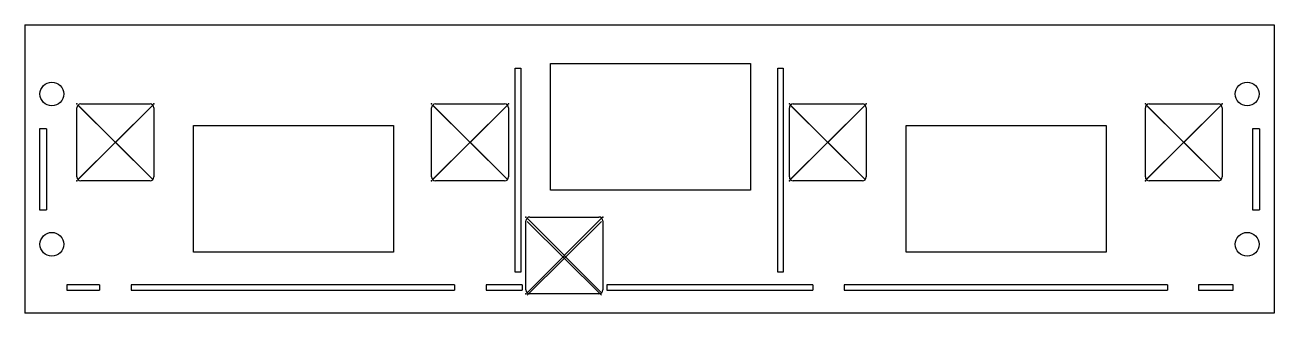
# Model space of a CAD drawing. Header units: centimetres. Extents: x 236.4 to 268.9, y 184.1 to 191.6.
import ezdxf

# ---------------------------------------------------------------- set-up
doc = ezdxf.new("R2010")
doc.units = ezdxf.units.CM
doc.header["$MEASUREMENT"] = 0
doc.layers.add('Fire v8_0', color=7, linetype='Continuous')

msp = doc.modelspace()

# ---------------------------------------------------------------- linework, layer by layer
at = {"layer": 'Fire v8_0'}
for p, q in [((236.403, 191.559), (268.903, 191.559)), ((236.403, 191.559), (236.403, 184.059)), ((268.903, 191.559), (268.903, 184.059)), ((250.079, 190.559), (255.279, 190.559)), ((250.079, 187.259), (250.079, 190.559)), ((255.279, 190.559), (255.279, 187.259)), ((249.159, 190.436), (249.304, 190.436)), ((249.159, 185.127), (249.159, 190.436)), ((249.304, 190.436), (249.304, 185.127)), ((255.989, 190.436), (256.134, 190.436)), ((255.989, 185.127), (255.989, 190.436)), ((256.134, 190.436), (256.134, 185.127)), ((237.856, 189.502), (239.656, 189.502)), ((247.084, 189.502), (248.884, 189.502)), ((256.392, 189.502), (258.192, 189.502)), ((265.655, 189.502), (267.455, 189.502)), ((237.756, 187.602), (237.756, 189.402)), ((237.786, 187.532), (239.727, 189.473)), ((237.786, 189.473), (239.727, 187.532)), ((237.789, 189.462), (239.724, 187.543)), ((239.724, 189.462), (237.789, 187.543)), ((239.756, 189.402), (239.756, 187.602)), ((246.984, 187.602), (246.984, 189.402)), ((247.013, 189.473), (248.955, 187.532)), ((247.013, 187.532), (248.955, 189.473)), ((248.951, 189.462), (247.017, 187.543)), ((247.017, 189.462), (248.951, 187.543)), ((248.984, 189.402), (248.984, 187.602)), ((256.292, 187.602), (256.292, 189.402)), ((256.321, 187.532), (258.263, 189.473)), ((256.321, 189.473), (258.263, 187.532)), ((256.325, 187.543), (258.259, 189.462)), ((256.325, 189.462), (258.259, 187.543)), ((258.292, 189.402), (258.292, 187.602)), ((265.555, 187.602), (265.555, 189.402)), ((265.585, 189.473), (267.526, 187.532)), ((265.585, 187.532), (267.526, 189.473)), ((265.588, 189.462), (267.523, 187.543)), ((267.523, 189.462), (265.588, 187.543)), ((267.555, 189.402), (267.555, 187.602)), ((236.782, 188.858), (236.782, 186.744)), ((236.959, 188.858), (236.782, 188.858)), ((236.959, 188.858), (236.959, 186.744)), ((240.79, 188.94), (245.99, 188.94)), ((240.79, 185.64), (240.79, 188.94)), ((245.99, 188.94), (245.99, 185.64)), ((259.332, 188.94), (264.532, 188.94)), ((259.332, 185.64), (259.332, 188.94)), ((264.532, 188.94), (264.532, 185.64)), ((268.347, 188.858), (268.347, 186.744)), ((268.523, 188.858), (268.347, 188.858)), ((268.523, 188.858), (268.523, 186.744)), ((239.656, 187.502), (237.856, 187.502)), ((248.884, 187.502), (247.084, 187.502)), ((255.279, 187.259), (250.079, 187.259)), ((258.192, 187.502), (256.392, 187.502)), ((267.455, 187.502), (265.655, 187.502)), ((236.782, 186.744), (236.959, 186.744)), ((249.538, 186.559), (251.338, 186.559)), ((268.347, 186.744), (268.523, 186.744)), ((249.438, 184.659), (249.438, 186.459)), ((249.467, 186.53), (251.408, 184.589)), ((249.467, 184.589), (251.408, 186.53)), ((249.47, 186.442), (251.405, 184.523)), ((251.405, 186.442), (249.47, 184.523)), ((251.438, 186.459), (251.438, 184.659)), ((245.99, 185.64), (240.79, 185.64)), ((264.532, 185.64), (259.332, 185.64)), ((249.304, 185.127), (249.159, 185.127)), ((256.134, 185.127), (255.989, 185.127)), ((238.345, 184.796), (237.494, 184.796)), ((237.494, 184.796), (237.494, 184.652)), ((237.494, 184.652), (238.345, 184.652)), ((238.345, 184.796), (238.345, 184.652)), ((239.17, 184.796), (239.17, 184.652)), ((247.582, 184.796), (239.17, 184.796)), ((239.17, 184.652), (247.582, 184.652)), ((247.582, 184.796), (247.582, 184.652)), ((248.402, 184.796), (248.402, 184.652)), ((249.34, 184.796), (248.402, 184.796)), ((248.402, 184.652), (249.34, 184.652)), ((249.34, 184.796), (249.34, 184.652)), ((251.545, 184.796), (251.545, 184.652)), ((256.899, 184.796), (251.545, 184.796)), ((251.545, 184.652), (256.899, 184.652)), ((256.899, 184.796), (256.899, 184.652)), ((257.714, 184.796), (257.714, 184.652)), ((266.134, 184.796), (257.714, 184.796)), ((257.714, 184.652), (266.134, 184.652)), ((266.134, 184.796), (266.134, 184.652)), ((266.938, 184.796), (266.938, 184.652)), ((267.837, 184.796), (266.938, 184.796)), ((266.938, 184.652), (267.837, 184.652)), ((267.837, 184.652), (267.837, 184.796)), ((251.338, 184.559), (249.538, 184.559)), ((268.903, 184.059), (236.403, 184.059))]:
    msp.add_line(p, q, dxfattribs=at)
for centre in [(237.103, 189.762), (268.203, 189.762), (237.103, 185.848), (268.203, 185.848)]:
    msp.add_circle(centre, 0.31, dxfattribs=at)
for centre, start, end in [((237.856, 189.402), 90, 180), ((239.656, 189.402), 0, 90), ((247.084, 189.402), 90, 180), ((248.884, 189.402), 0, 90), ((256.392, 189.402), 90, 180), ((258.192, 189.402), 0, 90), ((265.655, 189.402), 90, 180), ((267.455, 189.402), 0, 90), ((237.856, 187.602), 180, 270), ((239.656, 187.602), 270, 0), ((247.084, 187.602), 180, 270), ((248.884, 187.602), 270, 0), ((256.392, 187.602), 180, 270), ((258.192, 187.602), 270, 0), ((265.655, 187.602), 180, 270), ((267.455, 187.602), 270, 0), ((249.538, 186.459), 90, 180), ((251.338, 186.459), 0, 90), ((249.538, 184.659), 180, 270), ((251.338, 184.659), 270, 0)]:
    msp.add_arc(centre, 0.1, start, end, dxfattribs=at)
for p in [(237.756, 189.502), (239.756, 189.502), (246.984, 189.502), (248.984, 189.502), (256.292, 189.502), (258.292, 189.502), (265.555, 189.502), (267.555, 189.502), (238.756, 188.502), (238.756, 188.502), (247.984, 188.502), (247.984, 188.502), (257.292, 188.502), (257.292, 188.502), (266.555, 188.502), (266.555, 188.502), (237.756, 187.502), (246.984, 187.502), (256.292, 187.502), (265.555, 187.502), (249.438, 186.559), (251.438, 186.559), (250.438, 185.559), (250.438, 185.482), (249.438, 184.559)]:
    msp.add_point(p, dxfattribs=at)

doc.saveas('drawing.dxf')
